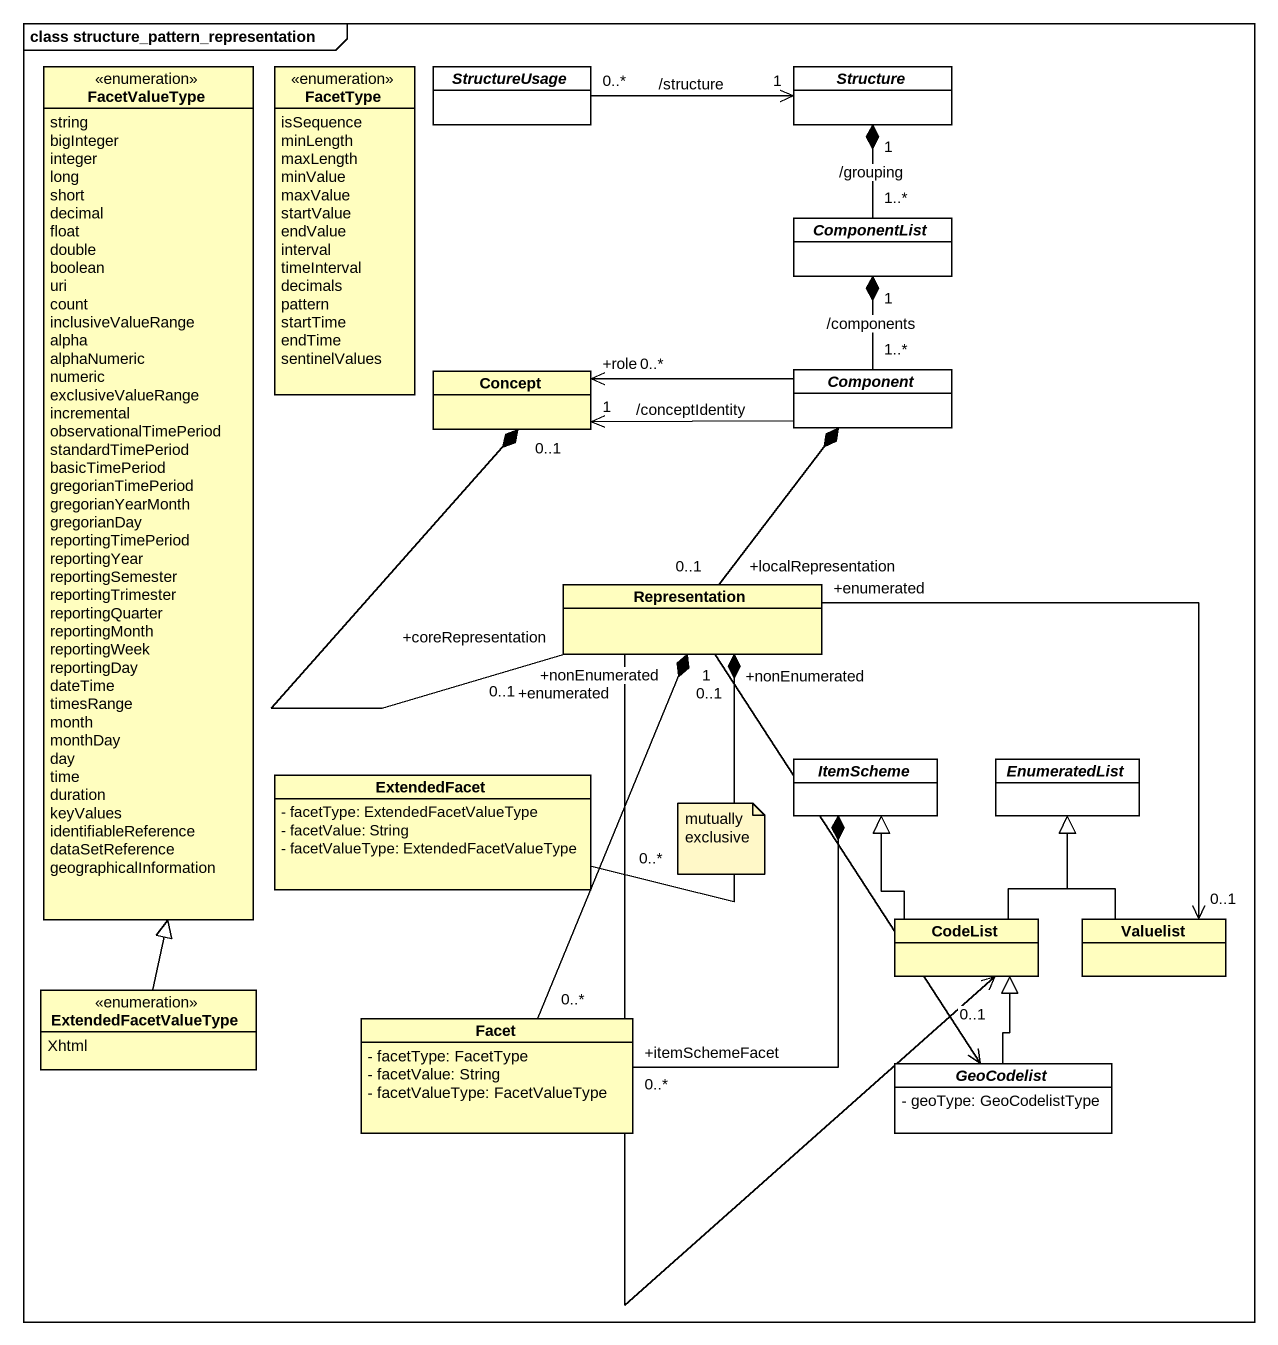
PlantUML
@startuml
mainframe class structure_pattern_representation
hide circle
hide empty members
skinparam classAttributeIconSize 0
enum FacetValueType #FFFEBF {
  string
  bigInteger
  integer
  long
  short
  decimal
  float
  double
  boolean
  uri
  count
  inclusiveValueRange
  alpha
  alphaNumeric
  numeric
  exclusiveValueRange
  incremental
  observationalTimePeriod
  standardTimePeriod
  basicTimePeriod
  gregorianTimePeriod
  gregorianYearMonth
  gregorianDay
  reportingTimePeriod
  reportingYear
  reportingSemester
  reportingTrimester
  reportingQuarter
  reportingMonth
  reportingWeek
  reportingDay
  dateTime
  timesRange
  month
  monthDay
  day
  time
  duration
  keyValues
  identifiableReference
  dataSetReference
  geographicalInformation
}
enum FacetType #FFFEBF {
  isSequence
  minLength
  maxLength
  minValue
  maxValue
  startValue
  endValue
  interval
  timeInterval
  decimals
  pattern
  startTime
  endTime
  sentinelValues
}
abstract class StructureUsage #FFFFFF
abstract class Structure #FFFFFF
abstract class ComponentList #FFFFFF
class Concept #FFFEBF
abstract class "Component" as Component_ #FFFFFF
class Representation #FFFEBF
class ExtendedFacet #FFFEBF {
  - facetType: ExtendedFacetValueType
  - facetValue: String
  - facetValueType: ExtendedFacetValueType
}
abstract class ItemScheme #FFFFFF
abstract class EnumeratedList #FFFFFF
class CodeList #FFFEBF
class Valuelist #FFFEBF
enum ExtendedFacetValueType #FFFEBF {
  Xhtml
}
class Facet #FFFEBF {
  - facetType: FacetType
  - facetValue: String
  - facetValueType: FacetValueType
}
abstract class GeoCodelist #FFFFFF {
  - geoType: GeoCodelistType
}
StructureUsage "0..*" -right-> "1" Structure : /structure
ComponentList "1..*" -up-* "1" Structure : /grouping
Component_ "1..*" -up-* "1" ComponentList : /components
Component_ -left-> "1" Concept : /conceptIdentity
Component_ -left-> "+role\n0..*" Concept
Representation "+coreRepresentation\n0..1" -up-* "0..1" Concept
Representation "+localRepresentation\n0..1" -up-* Component_
Representation "+enumerated" --> "0..1" CodeList
Representation "+enumerated" --> "0..1" Valuelist
Representation --> GeoCodelist
ExtendedFacet "0..*" -up-* "+nonEnumerated\n0..1" Representation
CodeList -up-|> ItemScheme
CodeList -up-|> EnumeratedList
Valuelist -up-|> EnumeratedList
ExtendedFacetValueType -up-|> FacetValueType
Facet "0..*" -up-* "+nonEnumerated\n1" Representation
Facet "+itemSchemeFacet\n0..*" -up-* ItemScheme
GeoCodelist -up-|> CodeList
note as N1
  mutually exclusive
end note
@enduml
